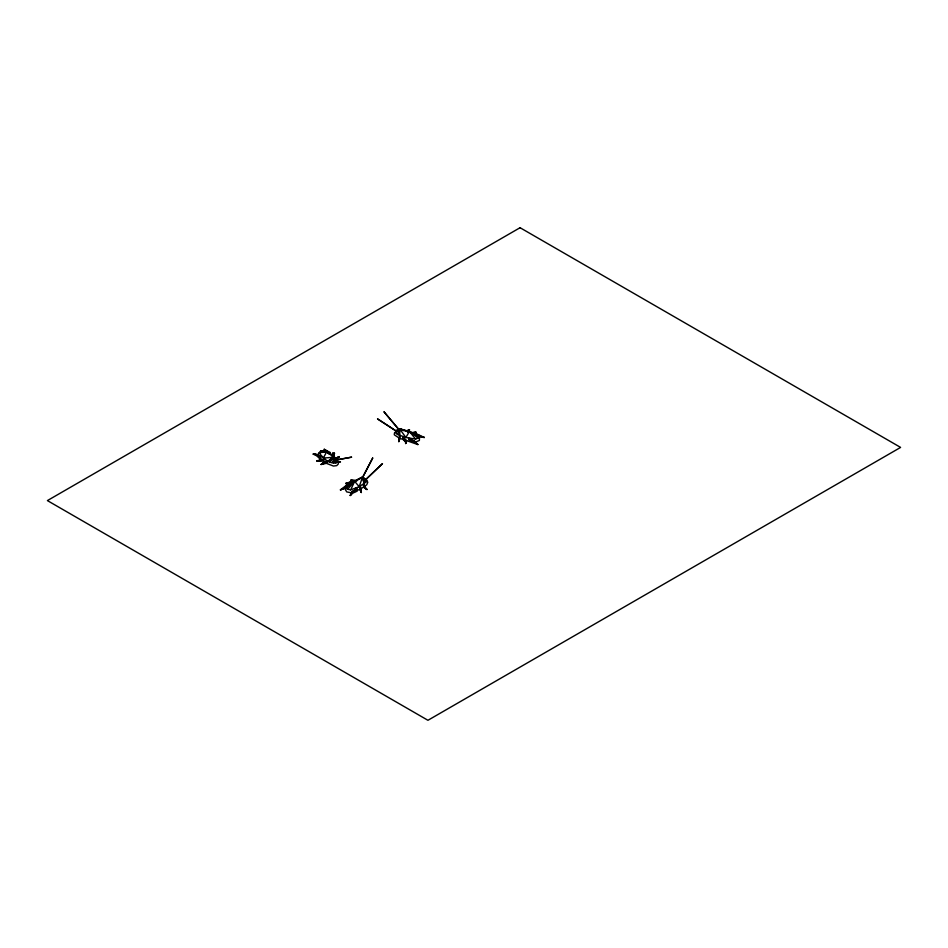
<?xml version="1.0" encoding="UTF-8"?>
<svg xmlns="http://www.w3.org/2000/svg" width="948" height="948" viewBox="0 0 948 948"><rect width="100%" height="100%" fill="white"/><g stroke="black" fill="none" stroke-linecap="round" stroke-linejoin="round"><path stroke-width="1.42" d="M366.615 480.411L367.812 482.236L366.734 484.772L364.151 486.68L366.923 489.535L364.589 486.561L363.771 486.703L363.131 484.843L363.842 484.369L363.771 486.703L366.923 489.535L363.451 487.118L360.655 488.872L361.342 492.498L359.778 489.393L356.958 490.436L357.159 491.147L352.774 493.15L350.215 495.52L352.241 491.562L355.962 489.168L357.159 489.369L356.744 487.959L355.429 488.445L355.962 489.168M399.25 434.966L399.57 428.769L409.418 431.459L418.329 436.127L418.234 437.988L415.603 439.09L405.886 437.502L397.413 434.397L395.446 432.489L395.612 431.044L399.57 428.769L409.24 431.909M394.51 432.845L394.285 434.788L399.404 438.201L398.835 441.626L399.949 438.391L402.888 439.386L405.59 441.851L405.673 443.51L406.467 441.981L403.789 439.659L417.855 444.553L414.501 441.057L410.022 439.351L408.967 439.73L408.659 438.308L410.164 438.545L410.022 439.351L417.855 444.553C415.378 441.14 402.011 439.991 415.828 441.934L419.36 440.476L419.49 437.964L417.203 436.838M352.715 482.959L348.449 483.907L345.688 483.456L354.445 481.667L352.715 481.181L345.688 483.456L347.987 484.345L352.609 483.551M402.781 438L403.09 436.898L404.286 437.312L402.781 438L406.467 440.761L405.673 443.51L405.59 440.642L403.789 437.881L406.467 440.761M366.615 480.15L362.563 477.128L359.174 486.691L350.677 489.855L347.62 489.251L346.577 487.485L352.04 482.579L362.563 477.128L366.615 480.15L365.703 482.307L359.174 486.691L354.671 481.347L350.796 480.233L356.306 480.446M397.413 434.397L399.57 428.769L408.067 431.648M350.677 489.855L354.671 481.347L362.563 477.128L363.392 478.278M330.034 452.445L329.264 453.819L328.091 453.227L330.034 452.445L324.24 449.293L325.591 452.184M329.963 462.399L333.293 457.339L331.445 454.542L323.813 450.727L320.625 451.058L319.168 452.729C322.924 458.109 328.897 463.987 335.983 462.908L337.192 461.64L336.824 459.436L335.58 458.476L326.61 451.852L320.625 451.058M352.774 491.929L352.241 491.562L357.159 489.369L352.774 491.929L350.215 495.52L352.241 492.77L355.962 490.957L350.831 492.711L346.719 491.905L345.321 489.524L347.489 487.58M319.867 452.611L317.9 454.85C324.643 463.382 316.063 452.777 313.184 454.092L317.592 454.424L319.689 456.912L322.166 456.877L321.514 456.059L319.689 456.912L316.881 454.685L313.184 454.092L316.881 455.893L319.689 458.69L320.922 458.666L322.32 460.432L316.774 460.882L323.588 459.116L324.595 459.816L316.774 460.882L323.078 461.012L325.685 462.849L321.052 464.496L324.275 461.712L327.06 461.285L327.724 461.723L324.406 462.197L321.052 464.496L326.349 463.323L333.435 466.049L336.73 465.622L338.365 463.916L337.926 461.321L336.256 459.567L339.301 456.604L335.165 458.512L339.301 456.604L335.9 459.27M414.501 441.057L408.967 439.73M407.77 432.217L409.524 430.001L407.284 430.593L409.524 430.001L407.284 431.814M347.62 489.251L354.671 481.347L352.04 482.579L362.563 477.128L365.703 482.307M347.987 483.136L352.715 481.181M395.446 432.489L399.57 428.769L402.035 429.989M328.719 461.439L333.293 457.339L335.58 458.476M348.034 484.084L348.366 484.784L344.562 487.189L350.487 484.333L348.034 484.084L340.403 489.879L347.3 487.272M419.644 435.547L412.83 433.793L415.046 433.141L424.313 437.49L416.445 436.151M334.36 455.538L333.269 456.45L332.487 455.787L334.36 455.538L332.641 453.203L333.352 455.396L333.341 453.535L334.502 453.227L333.341 454.744L334.36 457.315M346.577 487.485L354.671 481.347M327.842 461.202L333.293 457.339L336.824 459.436M332.641 454.412L334.502 453.227L332.641 453.203M364.245 483.148L362.563 477.128L357.254 479.806M325.591 450.964L328.802 452.54L324.24 449.293L326.183 451.876L330.034 454.222M345.167 487.485L340.403 489.879L344.562 488.398L348.034 485.862L349.267 485.992M395.612 431.044L399.57 428.769L401.431 430.036M412.546 433.556L416.054 432.229L410.306 432.667M316.881 454.685L320.187 456.249M412.581 433.082L416.054 432.229L411.74 432.952M319.168 452.729L326.61 451.852L323.363 458.038L333.293 457.339L337.192 461.64M403.267 430.593L404.239 430.593M327.724 461.723L324.406 462.197M356.934 480.814L350.796 480.233L354.931 481.217M415.046 434.931L424.313 437.49L419.182 435.95L415.046 433.141L415.082 433.864M418.329 436.127L409.418 431.459L405.886 437.502L399.57 428.769L399.783 435.428M323.813 450.727L331.445 454.542L335.45 457.92M418.234 437.988L409.418 431.459L415.603 439.09M335.983 462.908L333.293 457.339L333.53 463.228M363.842 484.369L364.589 486.561M362.563 477.128L363.973 483.693M399.546 435.973L398.835 441.626L400.186 436.364L399.546 435.973M372.694 458.05L362.231 478.124L372.694 458.05M336.113 459.993L351.53 457.173L336.113 459.993M382.447 463.679L365.371 479.937L382.447 463.679M360.489 486.786L359.422 487.473L361.342 492.498L360.489 486.786M520.061 227.71L47.4 500.591L427.939 720.29L900.6 447.409L520.061 227.71M333.234 461.368L332.57 461.534L340.486 461.937L333.234 461.368M399.072 429.776L384.07 411.894L399.072 429.776M396.833 431.47L377.588 418.933L396.833 431.47"/></g></svg>
